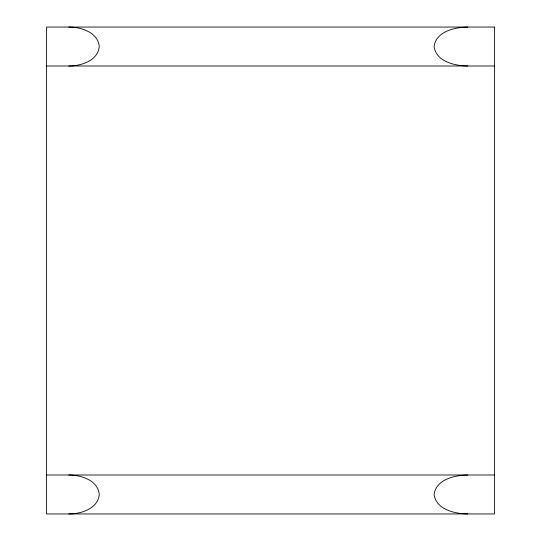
<?xml version="1.0" encoding="UTF-8"?>
<svg xmlns="http://www.w3.org/2000/svg" width="541" height="541" viewBox="0 0 541 541"><rect width="100%" height="100%" fill="white"/><g stroke="black" fill="none" stroke-linecap="round" stroke-linejoin="round"><path stroke-width="0.81" d="M467.823 27.05C454.974 27.192 435.938 31.378 434.092 46.648C436.229 61.748 455.008 65.84 467.823 66.002M68.7 66.002C80.934 66.07 98.137 60.741 99.26 46.404C97.88 32.21 80.886 26.996 68.7 27.05M467.823 474.998C454.974 475.14 435.938 479.326 434.092 494.596C436.229 509.696 455.008 513.788 467.823 513.95M68.7 513.95C80.934 514.018 98.137 508.689 99.26 494.352C97.88 480.158 80.886 474.944 68.7 474.998M46.526 66.002L494.474 66.002M46.526 474.998L494.474 474.998M494.474 27.05L46.526 27.05L46.526 513.95L494.474 513.95L494.474 27.05"/></g></svg>
